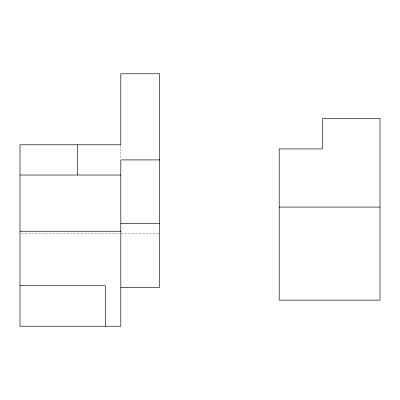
<?xml version="1.0" encoding="UTF-8"?>
<svg xmlns="http://www.w3.org/2000/svg" width="400" height="400" viewBox="0 0 400 400"><rect width="100%" height="100%" fill="white"/><g stroke="black" fill="none" stroke-linecap="round" stroke-linejoin="round"><path stroke-width="0.3" stroke-dasharray="2 1.5" d="M21.245 233.19L120.18 233.19M121.42 233.19L158.96 233.19M120.805 145.415L120.805 159.11"/><path stroke-width="0.6" d="M159.575 159.91L120.805 159.91L120.805 326.235L20 326.235L20 144.79L120.805 144.79L120.805 73.765L159.575 73.765L159.575 287.465L120.805 287.465M20 175.03L120.805 175.03M279.195 207.1L380 207.1M120.805 223.69L159.575 223.69M20 231.25L120.805 231.25M20 285.705L105.295 285.705L105.295 326.235M77.38 144.79L77.38 175.03M380 118.7L322.31 118.7L322.31 148.94L279.195 148.94L279.195 300.145L380 300.145L380 118.7"/></g></svg>
